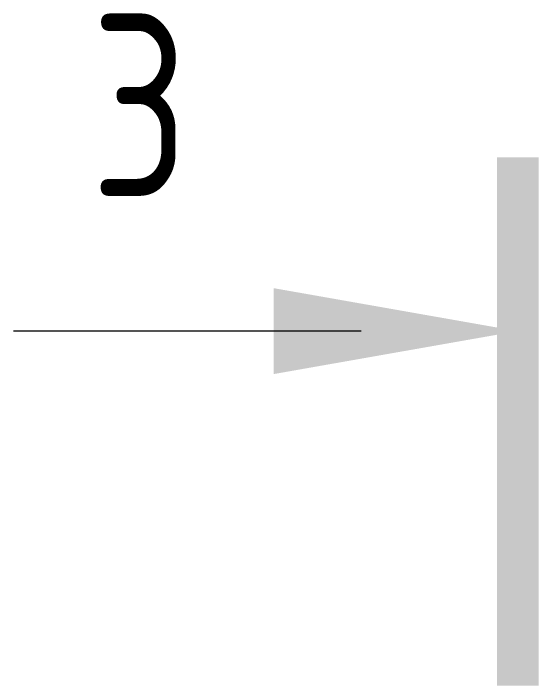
# Model space of a CAD drawing. Header units: millimetres. Extents: x -515342 to 330399, y -224905 to 507333.
# Drawn here: x -362154 to -361148, y 274826 to 276115 of the extents above; entities that cross this region are included whole.
import ezdxf

# ---------------------------------------------------------------- set-up
doc = ezdxf.new("R2010")
doc.units = ezdxf.units.MM
doc.layers.add('Разрезы', color=7, linetype='Continuous', lineweight=0)
doc.styles.add('GOST Common_3', font='', dxfattribs={"width": 0.8, "height": 350})
doc.styles.get('GOST Common_3').set_extended_font_data('GOST Common')

# ---------------------------------------------------------------- blocks, each defined once
blk = doc.blocks.new('Разрез - Номер вида спереди_3_5 мм-64067-О_АР_П_3__6_750_План 3 этажа')
at = {"layer": 'Разрезы'}
for points in [[(9.798, 0.404), (9.798, -0.394), (-0.333, -0.394), (-0.333, 0.404)], [(2.176, -4.675), (3, 0), (3.824, -4.675)]]:
    blk.add_hatch(color=256, dxfattribs=at).paths.add_polyline_path(points)
at = {"layer": 'Разрезы', "lineweight": 20}
blk.add_line((3, -3), (3, -9.663), dxfattribs=at)

msp = doc.modelspace()

# ---------------------------------------------------------------- block references
at = {"layer": 'Разрезы', "xscale": 99.99999999999993, "yscale": 99.99999999999993, "zscale": 99.99999999999993, "rotation": 269.9999999999996}
msp.add_blockref('Разрез - Номер вида спереди_3_5 мм-64067-О_АР_П_3__6_750_План 3 этажа', (-361188.0662, 275805.7869), dxfattribs=at)

# ---------------------------------------------------------------- texts
at = {"layer": 'Разрезы', "insert": (-362006.2657, 276113.8921), "char_height": 350, "width": 237.2995, "attachment_point": 1, "style": 'GOST Common_3'}
msp.add_mtext('\\fGOST Common|b0|i0|c204|p34|;\\W.8;3', dxfattribs=at)

doc.saveas('drawing.dxf')
